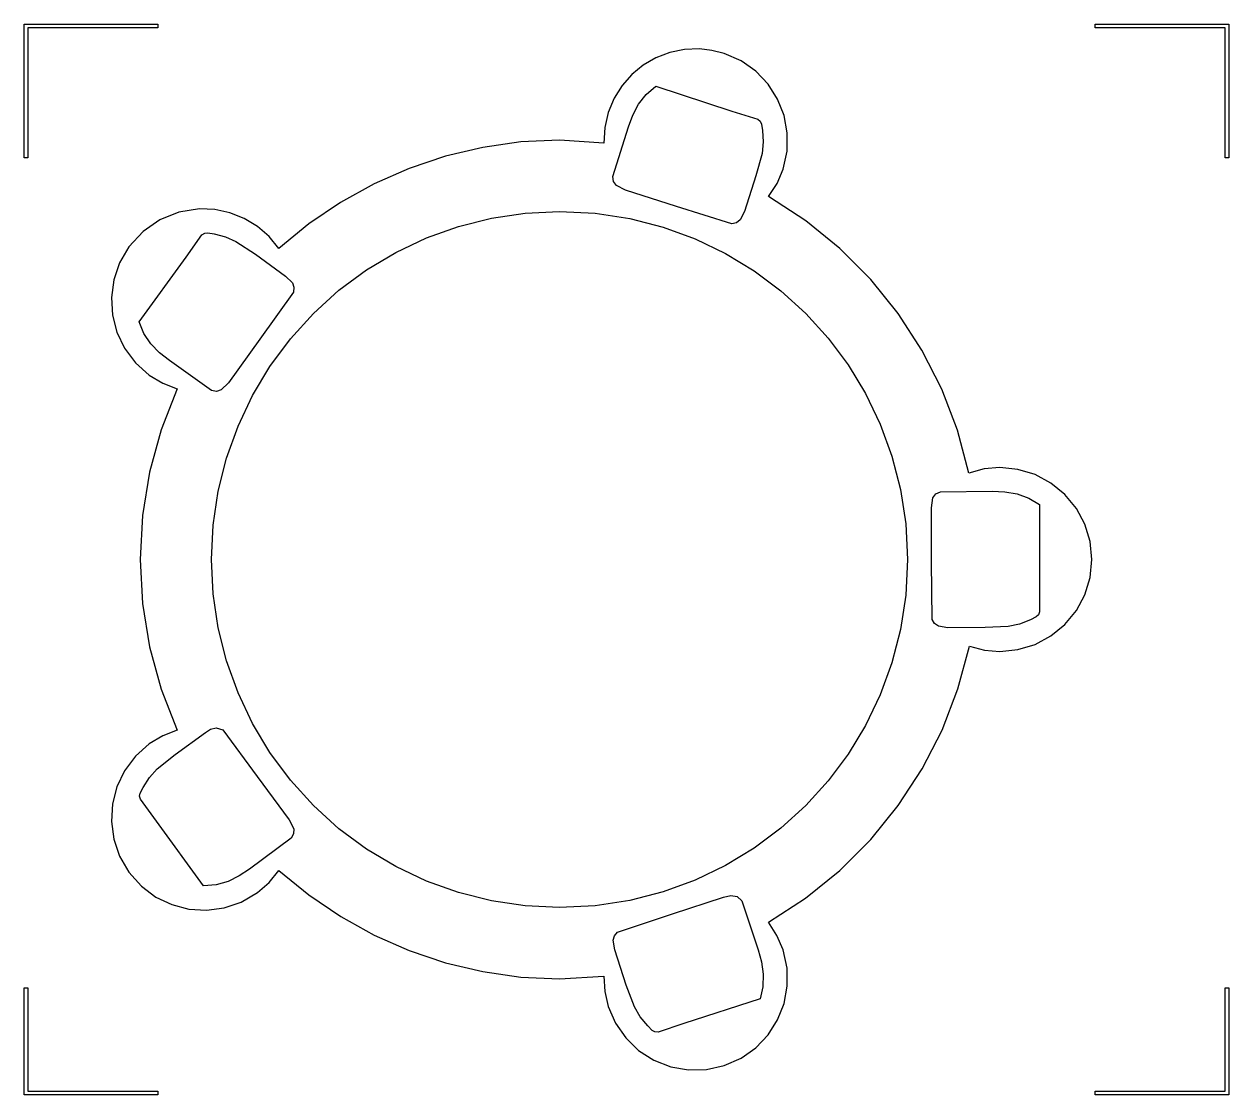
# Model space of a CAD drawing. Extents: x 0 to 6.75, y 0 to 6.
import ezdxf

# ---------------------------------------------------------------- set-up
doc = ezdxf.new("R2010")
doc.units = 0
doc.layers.add('Layer_1', color=7, linetype='CONTINUOUS')

msp = doc.modelspace()

# ---------------------------------------------------------------- linework, layer by layer
at = {"layer": 'Layer_1', "color": 7}
for points in [[(0.750004, 5.999948), (0.750004, 5.978659), (0.021249, 5.978659), (0.021249, 5.249943), (0, 5.249943), (0, 5.989282), (0, 5.999948), (0.750004, 5.999948), (0.750004, 5.999948)], [(0.750004, 5.999948), (0.750004, 5.978659), (0.021249, 5.978657), (0.021249, 5.249943), (0, 5.249942), (0, 5.989281), (0, 5.999948), (0.750004, 5.999948), (0.750004, 5.999948)], [(6.749942, 5.999948), (6.749942, 5.249943), (6.728693, 5.249943), (6.728693, 5.978659), (5.999937, 5.978659), (5.999937, 5.999948), (6.749942, 5.999948), (6.749942, 5.999948)], [(0.021249, 0.599979), (0.021249, 0.021249), (0.750004, 0.021249), (0.750004, 0), (0, 0), (0, 0.599979), (0.021249, 0.599979), (0.021249, 0.599979)], [(6.749936, 0.599979), (6.749936, 0), (5.999931, 0), (5.999931, 0.021249), (6.728687, 0.021249), (6.728687, 0.599979), (6.749936, 0.599979), (6.749936, 0.599979)]]:
    msp.add_lwpolyline(points, close=True, dxfattribs=at)
for points in [[(3.784585, 5.860538), (3.699144, 5.857177), (3.617098, 5.840193), (3.539811, 5.810531), (3.468645, 5.769139), (3.404963, 5.716961), (3.350128, 5.654943), (3.305503, 5.584031), (3.272451, 5.50517), (3.252886, 5.419917), (3.248032, 5.332583), (3.00004, 5.349948), (2.783285, 5.339436), (2.569777, 5.309228), (2.360784, 5.259812), (2.157574, 5.191679), (1.961415, 5.10532), (1.773574, 5.001225), (1.595319, 4.879885), (1.427919, 4.74179), (1.372749, 4.809298), (1.306982, 4.866532), (1.23293, 4.911345), (1.15299, 4.94295), (1.068908, 4.960819), (0.982427, 4.964426), (0.867489, 4.946394), (0.760794, 4.903691), (0.666221, 4.838398), (0.587646, 4.752596), (0.535107, 4.662479), (0.502564, 4.566635), (0.48956, 4.467954), (0.495637, 4.369331), (0.520335, 4.273658), (0.563198, 4.183826), (0.623766, 4.102729), (0.701583, 4.03326), (0.776362, 3.988431), (0.857632, 3.956859), (0.768185, 3.726822), (0.703502, 3.489331), (0.664015, 3.246377), (0.650154, 2.999951), (0.663997, 2.753513), (0.703469, 2.510545), (0.76814, 2.27304), (0.857576, 2.042986), (0.776364, 2.011407), (0.701638, 1.966589), (0.623821, 1.897119), (0.563253, 1.816022), (0.52039, 1.726191), (0.495692, 1.630517), (0.489615, 1.531894), (0.502619, 1.433214), (0.535162, 1.337369), (0.587701, 1.247252), (0.657171, 1.169436), (0.738268, 1.108868), (0.828099, 1.066005), (0.923773, 1.041307), (1.022396, 1.03523), (1.121076, 1.048234), (1.216921, 1.080777), (1.307037, 1.133316), (1.372847, 1.190651), (1.428029, 1.258276), (1.59541, 1.120167), (1.773647, 0.998811), (1.961471, 0.894698), (2.157616, 0.808319), (2.360812, 0.740165), (2.569794, 0.690725), (2.783292, 0.660492), (3.00004, 0.649954), (3.248032, 0.665499), (3.253067, 0.579083), (3.272506, 0.494732), (3.3132, 0.40182), (3.370697, 0.319416), (3.443099, 0.249742), (3.528505, 0.195021), (3.622979, 0.158098), (3.721904, 0.140487), (3.822367, 0.142416), (3.921451, 0.164114), (4.016917, 0.20614), (4.099572, 0.264551), (4.16809, 0.336738), (4.221139, 0.420092), (4.257391, 0.512005), (4.275516, 0.609868), (4.274186, 0.711071), (4.25207, 0.813005), (4.217597, 0.893832), (4.169884, 0.967621), (4.378551, 1.102782), (4.57023, 1.257855), (4.743728, 1.431197), (4.897847, 1.621168), (5.031393, 1.826125), (5.143168, 2.044427), (5.231976, 2.27443), (5.296623, 2.514495), (5.380456, 2.492538), (5.466783, 2.484949), (5.567725, 2.494935), (5.663867, 2.524149), (5.752508, 2.571473), (5.830947, 2.635787), (5.895261, 2.714226), (5.942584, 2.802867), (5.971798, 2.899009), (5.981784, 2.999951), (5.971798, 3.100892), (5.942584, 3.197034), (5.89526, 3.285675), (5.830946, 3.364113), (5.752507, 3.428427), (5.663866, 3.47575), (5.567725, 3.504964), (5.466783, 3.51495), (5.378925, 3.507066), (5.293702, 3.484304), (5.22973, 3.724524), (5.141573, 3.954754), (5.030421, 4.173347), (4.897465, 4.378661), (4.743897, 4.569048), (4.570908, 4.742866), (4.379687, 4.898469), (4.171427, 5.034212), (4.218194, 5.10715), (4.25207, 5.186897), (4.274183, 5.288837), (4.275509, 5.390044), (4.257377, 5.48791), (4.221118, 5.579824), (4.16806, 5.663178), (4.099535, 5.735363), (4.01687, 5.793769), (3.921396, 5.835788), (3.85383, 5.852801), (3.784585, 5.860538), (3.784585, 5.860538)], [(3.538412, 5.651516), (3.965494, 5.512719), (4.110353, 5.467191), (4.123969, 5.45579), (4.131412, 5.440012), (4.136591, 5.404408), (4.140882, 5.339483), (4.134222, 5.274946), (4.09977, 5.149248), (4.035498, 4.950536), (4.011294, 4.902776), (3.99059, 4.886513), (3.964557, 4.881083), (3.655986, 4.978374), (3.368472, 5.070316), (3.318382, 5.096034), (3.302261, 5.118693), (3.298137, 5.146437), (3.385339, 5.423975), (3.409521, 5.489401), (3.442667, 5.551023), (3.485417, 5.606007), (3.538412, 5.651516), (3.538412, 5.651516)], [(3.00004, 4.949985), (3.199413, 4.939912), (3.393027, 4.910357), (3.579901, 4.862301), (3.759055, 4.796724), (3.929508, 4.714606), (4.090281, 4.616927), (4.240394, 4.504669), (4.378866, 4.378809), (4.504717, 4.24033), (4.616968, 4.090211), (4.714637, 3.929433), (4.796745, 3.758975), (4.862312, 3.579817), (4.910358, 3.392941), (4.939902, 3.199325), (4.949964, 2.999951), (4.939897, 2.800581), (4.910348, 2.60697), (4.862299, 2.420098), (4.79673, 2.240945), (4.71462, 2.070491), (4.616949, 1.909717), (4.504698, 1.759602), (4.378847, 1.621127), (4.240376, 1.495272), (4.090264, 1.383017), (3.929493, 1.285341), (3.759042, 1.203226), (3.579891, 1.137652), (3.39302, 1.089597), (3.19941, 1.060044), (3.00004, 1.04997), (2.807305, 1.059508), (2.617833, 1.087776), (2.432905, 1.134246), (2.253798, 1.198389), (2.081792, 1.279674), (1.918164, 1.377572), (1.764195, 1.491553), (1.621161, 1.621088), (1.491623, 1.764118), (1.377637, 1.918085), (1.279735, 2.081709), (1.198445, 2.253714), (1.134297, 2.432819), (1.087822, 2.617746), (1.059548, 2.807216), (1.050006, 2.999951), (1.059543, 3.19269), (1.087813, 3.382164), (1.134285, 3.567095), (1.198429, 3.746205), (1.279717, 3.918214), (1.377618, 4.081843), (1.491603, 4.235814), (1.621142, 4.378848), (1.764177, 4.508387), (1.918148, 4.622372), (2.081777, 4.720274), (2.253786, 4.801561), (2.432896, 4.865706), (2.617827, 4.912178), (2.807301, 4.940448), (3.00004, 4.949985), (3.00004, 4.949985)], [(1.029004, 4.829984), (1.064503, 4.823922), (1.127575, 4.807947), (1.186894, 4.781684), (1.295793, 4.710096), (1.46485, 4.587561), (1.502804, 4.549765), (1.511881, 4.525038), (1.509003, 4.498596), (1.321148, 4.235224), (1.14487, 3.990153), (1.104922, 3.950456), (1.078386, 3.942123), (1.050722, 3.946773), (0.8137, 4.115499), (0.758947, 4.158717), (0.710579, 4.209289), (0.671494, 4.266944), (0.644587, 4.331411), (0.908564, 4.694662), (0.996648, 4.818354), (1.011695, 4.827778), (1.029004, 4.829984), (1.029004, 4.829984)], [(5.42445, 3.382548), (5.494145, 3.37977), (5.562993, 3.367279), (5.628494, 3.343598), (5.688151, 3.307254), (5.688151, 2.858233), (5.689585, 2.706372), (5.682951, 2.689897), (5.670248, 2.677936), (5.637992, 2.662001), (5.57757, 2.637858), (5.514132, 2.624251), (5.383937, 2.618178), (5.175136, 2.617895), (5.122207, 2.626167), (5.100324, 2.640836), (5.087107, 2.66392), (5.084296, 2.987429), (5.082862, 3.28933), (5.091841, 3.344909), (5.108408, 3.367236), (5.133519, 3.379729), (5.42445, 3.382551), (5.42445, 3.382548)], [(1.076629, 2.056767), (1.114002, 2.04508), (1.306376, 1.784962), (1.485025, 1.541601), (1.510416, 1.491358), (1.510128, 1.463557), (1.497151, 1.438689), (1.263491, 1.265385), (1.205463, 1.226672), (1.142408, 1.196308), (1.075485, 1.17696), (1.005853, 1.171295), (0.741932, 1.534546), (0.651532, 1.656584), (0.647215, 1.673817), (0.650459, 1.690971), (0.667187, 1.722839), (0.701874, 1.777884), (0.74519, 1.826175), (0.846938, 1.907607), (1.01572, 2.030529), (1.043973, 2.048408), (1.076629, 2.056767), (1.076629, 2.056767)], [(3.960092, 1.117882), (3.994675, 1.111421), (4.02045, 1.088226), (4.113054, 0.812399), (4.13195, 0.745253), (4.14136, 0.675915), (4.139097, 0.606302), (4.122976, 0.538333), (3.695894, 0.399592), (3.551917, 0.351307), (3.534196, 0.352521), (3.518892, 0.360897), (3.493764, 0.386638), (3.452126, 0.436645), (3.41957, 0.492779), (3.373543, 0.614733), (3.308776, 0.813225), (3.300296, 0.866122), (3.307493, 0.891471), (3.325367, 0.911176), (3.632174, 1.013812), (3.918806, 1.108455), (3.960092, 1.117882), (3.960092, 1.117882)]]:
    msp.add_lwpolyline(points, dxfattribs=at)

doc.saveas('drawing.dxf')
